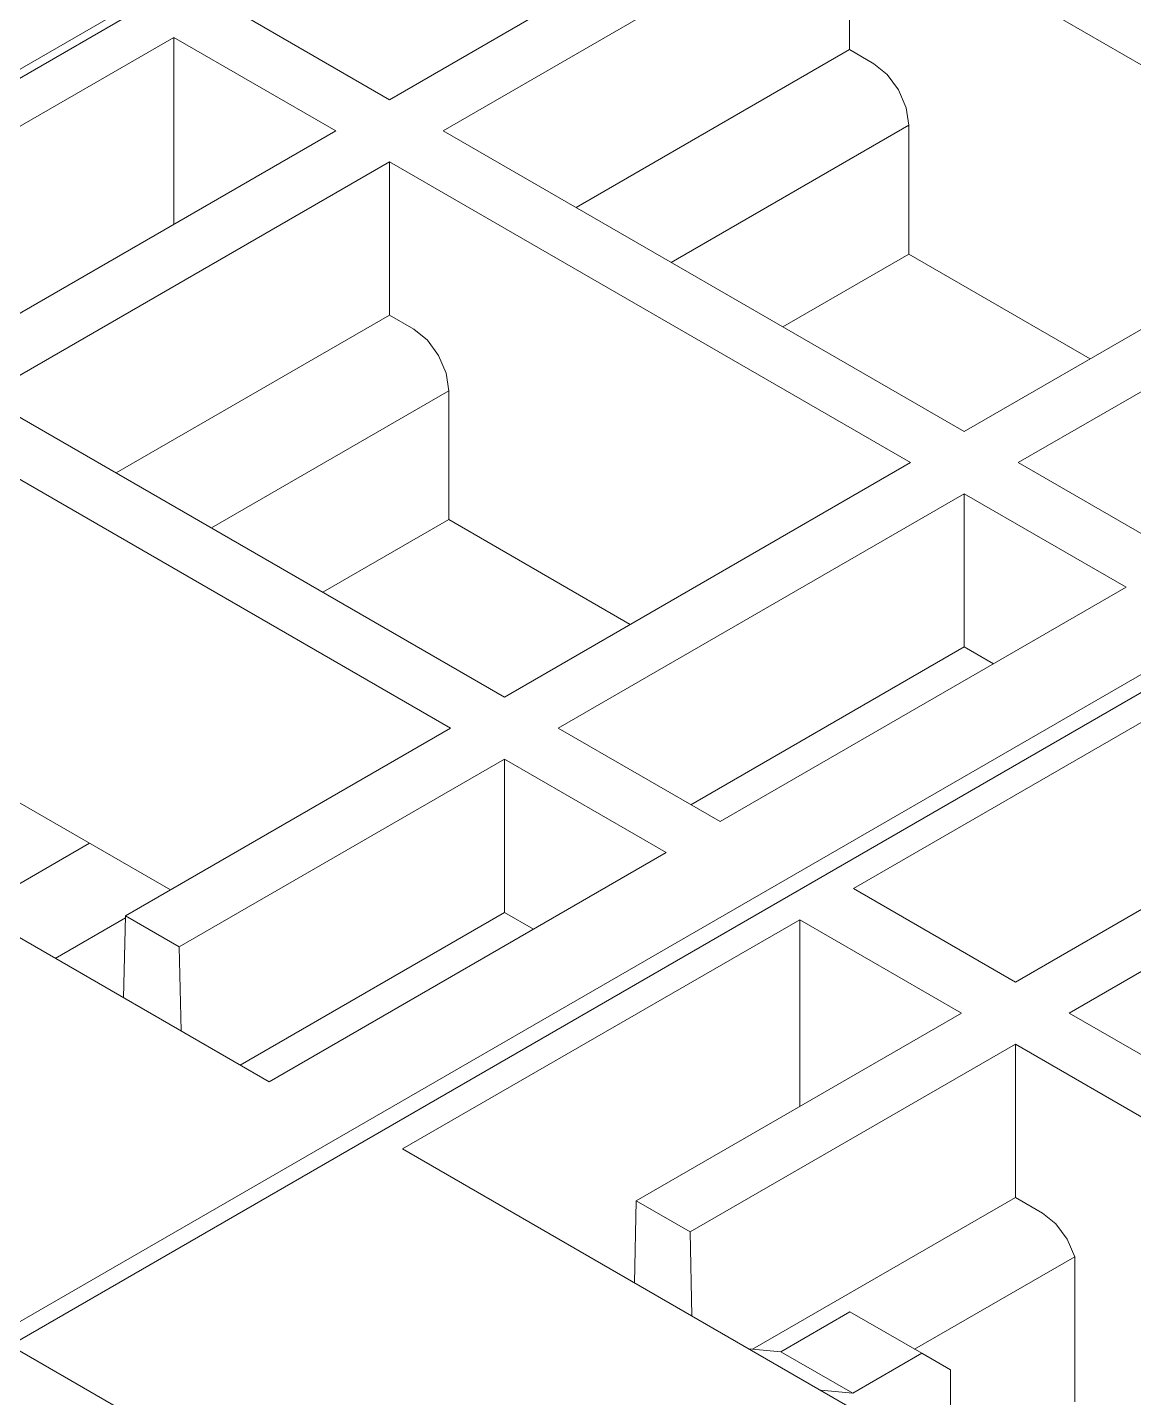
# Model space of a CAD drawing. Header units: inches. Extents: x 67578 to 72421, y -34894 to -31675.
# Drawn here: x 69293.99 to 69311.31, y -33317.93 to -33296.48 of the extents above; entities that cross this region are included whole.
import ezdxf

# ---------------------------------------------------------------- set-up
doc = ezdxf.new("R2010")
doc.units = ezdxf.units.IN
doc.header["$MEASUREMENT"] = 0

# ---------------------------------------------------------------- blocks, each defined once
blk = doc.blocks.new('ET200S')
at = {"lineweight": 0}
for p, q in [((87.434, 25.275), (109.001, 37.726)), ((86.794, 24.993), (108.361, 37.444)), ((102.109, 31.434), (106.105, 33.742)), ((106.635, 33.436), (102.639, 31.129)), ((106.635, 33.436), (106.635, 31.928)), ((106.635, 33.436), (111.762, 30.476)), ((102.109, 31.434), (100.517, 32.354)), ((99.988, 32.048), (95.992, 29.741)), ((99.988, 32.048), (99.988, 30.21)), ((99.988, 32.048), (101.58, 31.129)), ((106.635, 31.928), (103.945, 30.375)), ((106.875, 31.789), (106.635, 31.928)), ((106.875, 31.789), (107.007, 31.682)), ((98.118, 19.205), (119.685, 31.656)), ((107.007, 31.682), (107.119, 31.53)), ((107.119, 31.53), (107.193, 31.355)), ((97.937, 18.922), (119.504, 31.374)), ((107.193, 31.355), (107.219, 31.183)), ((107.219, 31.183), (104.882, 29.834)), ((107.219, 31.183), (107.219, 29.915)), ((97.584, 28.822), (101.58, 31.129)), ((107.766, 28.169), (102.639, 31.129)), ((102.109, 30.823), (98.113, 28.516)), ((102.109, 30.823), (102.109, 29.315)), ((102.109, 30.823), (107.237, 27.863)), ((107.766, 28.169), (111.762, 30.476)), ((112.292, 30.17), (108.296, 27.863)), ((105.98, 29.2), (107.219, 29.915)), ((109.005, 28.884), (107.219, 29.915)), ((102.109, 29.315), (99.419, 27.762)), ((102.349, 29.177), (102.109, 29.315)), ((102.349, 29.177), (102.482, 29.069)), ((102.482, 29.069), (102.593, 28.917)), ((102.593, 28.917), (102.667, 28.742)), ((102.667, 28.742), (102.693, 28.57)), ((103.241, 25.556), (98.113, 28.516)), ((102.693, 28.57), (100.357, 27.221)), ((102.693, 28.57), (102.693, 27.302)), ((97.584, 28.21), (102.711, 25.25)), ((103.241, 25.556), (107.237, 27.863)), ((109.887, 26.944), (108.296, 27.863)), ((107.766, 27.557), (103.77, 25.25)), ((107.766, 27.557), (107.766, 26.049)), ((107.766, 27.557), (109.358, 26.638)), ((101.455, 26.587), (102.693, 27.302)), ((104.479, 26.271), (102.693, 27.302)), ((100.925, 21.77), (91.555, 27.179)), ((105.362, 24.331), (109.358, 26.638)), ((107.766, 26.049), (105.076, 24.496)), ((108.052, 25.884), (107.766, 26.049)), ((110.672, 25.978), (106.676, 23.671)), ((99.511, 23.403), (102.711, 25.25)), ((105.362, 24.331), (103.77, 25.25)), ((108.268, 22.752), (112.264, 25.059)), ((103.241, 24.945), (100.041, 23.097)), ((103.241, 24.945), (103.241, 23.436)), ((103.241, 24.945), (104.833, 24.025)), ((99.954, 23.658), (98.168, 24.689)), ((112.793, 24.753), (108.797, 22.446)), ((98.008, 23.454), (99.158, 24.118)), ((100.925, 21.77), (104.833, 24.025)), ((108.268, 22.752), (106.676, 23.671)), ((99.511, 23.382), (98.821, 22.984)), ((99.511, 23.403), (99.493, 22.597)), ((100.041, 23.097), (99.511, 23.403)), ((103.241, 23.436), (100.64, 21.935)), ((106.146, 23.365), (102.239, 21.109)), ((103.527, 23.271), (103.241, 23.436)), ((106.146, 23.365), (106.146, 21.527)), ((106.146, 23.365), (107.738, 22.446)), ((100.059, 22.27), (100.041, 23.097)), ((104.538, 20.598), (107.738, 22.446)), ((113.925, 19.486), (108.797, 22.446)), ((108.268, 22.14), (105.068, 20.293)), ((108.268, 22.14), (108.268, 20.632)), ((108.268, 22.14), (113.395, 19.18)), ((111.609, 15.7), (102.239, 21.109)), ((108.268, 20.632), (105.681, 19.139)), ((108.535, 20.478), (108.268, 20.632)), ((104.52, 19.793), (104.538, 20.598)), ((105.068, 20.293), (104.538, 20.598)), ((108.535, 20.478), (108.666, 20.372)), ((108.666, 20.372), (108.777, 20.222)), ((105.068, 20.293), (105.086, 19.466)), ((108.777, 20.222), (108.852, 20.049)), ((108.852, 20.049), (107.277, 19.14)), ((108.852, 20.049), (108.852, 18.619)), ((106.641, 19.507), (105.961, 19.114)), ((106.641, 19.507), (107.348, 19.098)), ((108.268, 13.465), (98.368, 19.18)), ((105.961, 19.114), (105.647, 19.142)), ((105.961, 19.114), (106.668, 18.706)), ((107.348, 19.098), (106.668, 18.706)), ((107.348, 19.098), (107.631, 18.935)), ((107.631, 18.2), (107.631, 18.935)), ((106.668, 18.706), (106.354, 18.734))]:
    blk.add_line(p, q, dxfattribs=at)

msp = doc.modelspace()

# ---------------------------------------------------------------- block references
at = {"xscale": 1.59100124616462, "yscale": 1.59100124616462, "zscale": 1.59100124616462}
msp.add_blockref('ET200S', (69137.204, -33347.624), dxfattribs=at)

doc.saveas('drawing.dxf')
